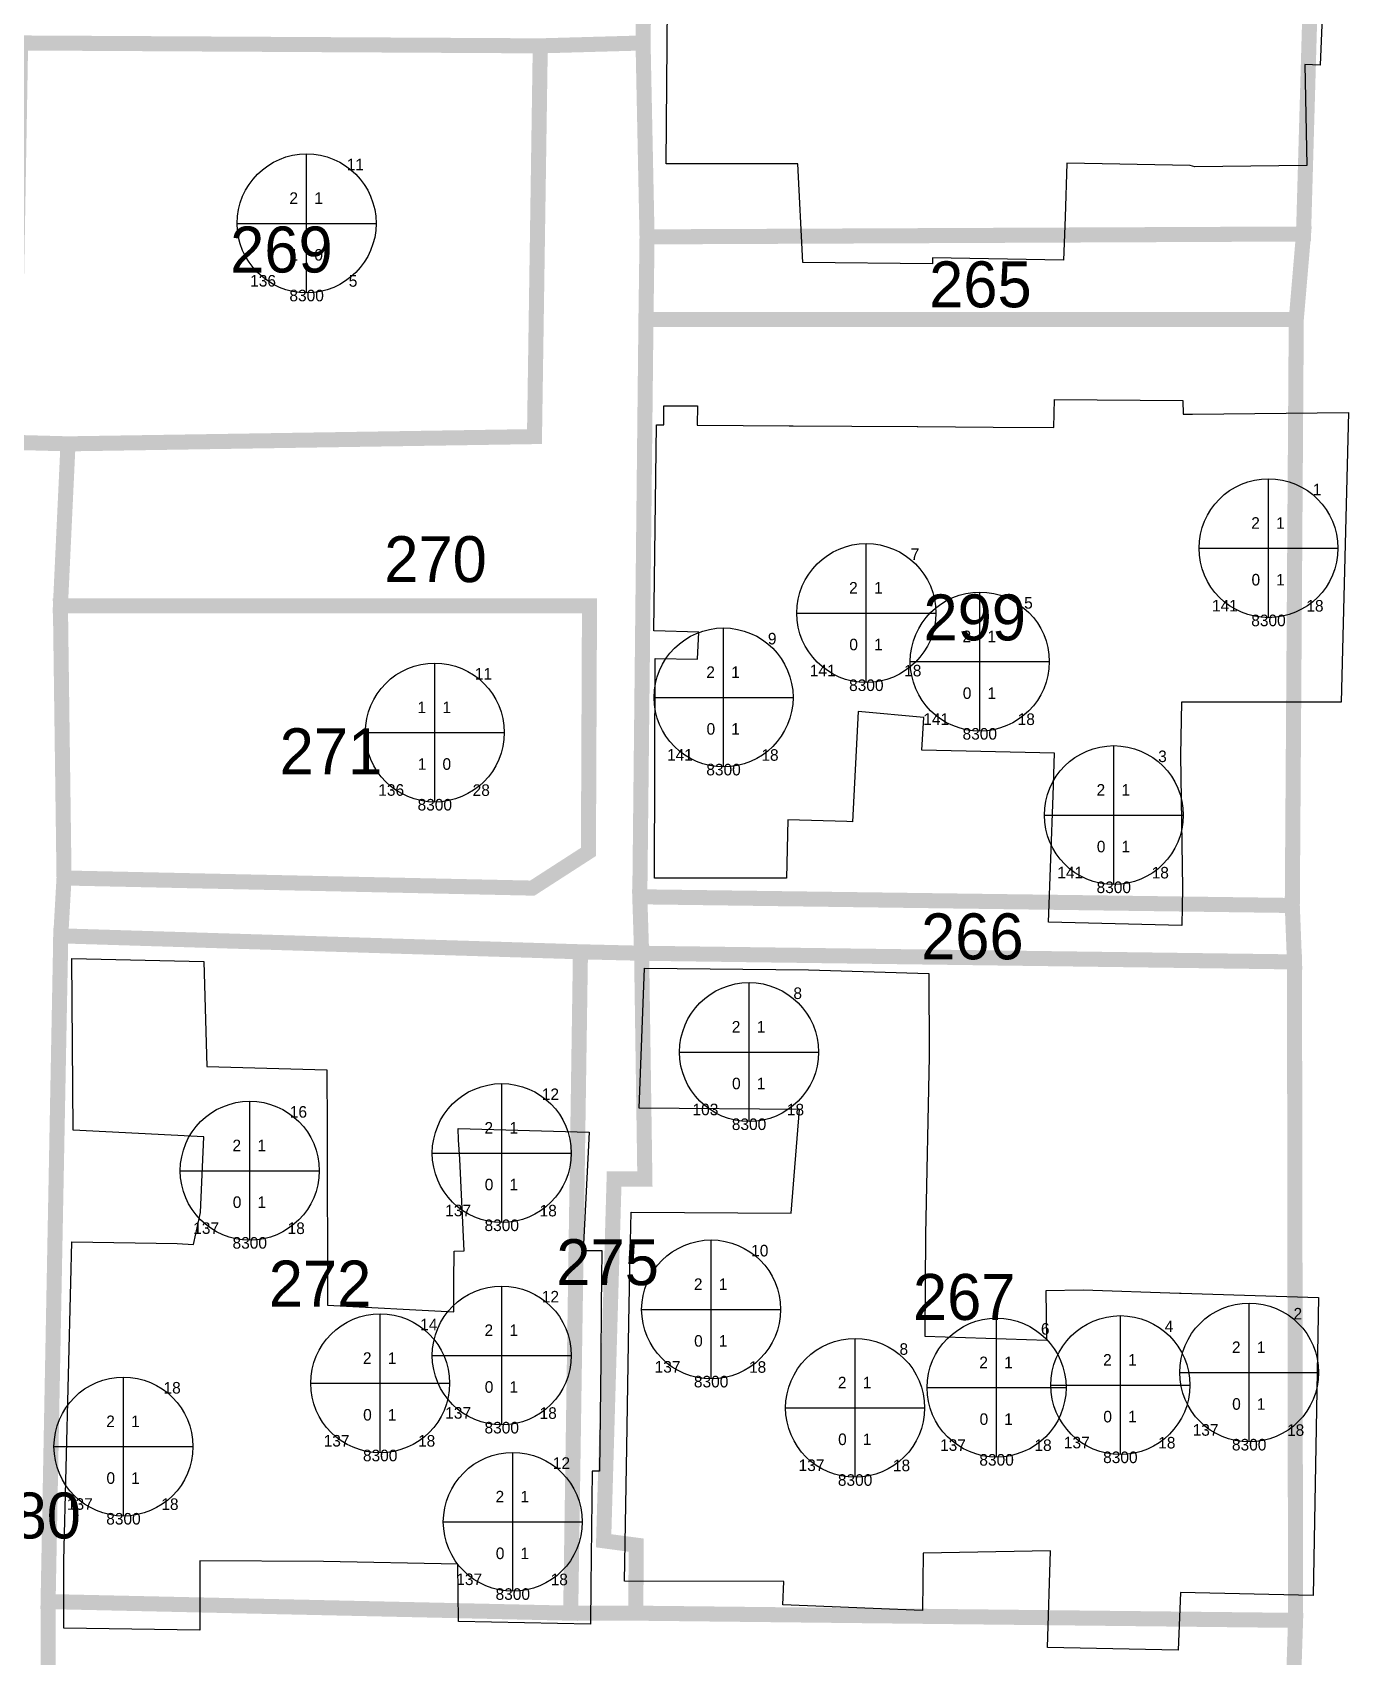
# Model space of a CAD drawing. Header units: inches. Extents: x 179568 to 180433, y 653998 to 654850.
# Drawn here: x 180058.6 to 180115.4, y 654535.7 to 654605.8 of the extents above; entities that cross this region are included whole.
import ezdxf
from ezdxf.enums import TextEntityAlignment as Align

# ---------------------------------------------------------------- set-up
doc = ezdxf.new("R2010")
doc.units = ezdxf.units.IN
doc.header["$MEASUREMENT"] = 0
for name, color, linetype in [('2200', 254, 'Continuous'), ('2203', 7, 'Continuous'), ('2206', 255, 'Continuous'), ('9100', 255, 'Continuous'), ('chelkot lines', 1, 'Continuous'), ('chelkot numbers', 1, 'Continuous')]:
    doc.layers.add(name, color=color, linetype=linetype)
doc.styles.add('HEBTXT', font='HEBTXT.shx')
doc.styles.get("Standard").update_dxf_attribs({"font": 'arial.ttf'})

# ---------------------------------------------------------------- blocks, each defined once
blk = doc.blocks.new('2206')
at = {"color": 0, "lineweight": -2}
for p, q in [((0, -7.5), (0, 7.5)), ((-7.5, 0), (7.5, 0))]:
    blk.add_line(p, q, dxfattribs=at)
blk.add_circle((0, 0), 7.5, dxfattribs=at)
at = {"color": 0, "lineweight": -2, "style": 'HEBTXT'}
for tag, p in [('NUM-FLOORS', (-0.93, 2.1)), ('NUM-BUSNS-CUR', (-0.9, -4.02))]:
    blk.add_attdef(tag, text='', height=2, dxfattribs=at).set_placement(p, align=Align.RIGHT)
for tag, p in [('NUM-ENTR', (0.83, 2.1)), ('NUM-APTS-CUR', (0.83, -4.02))]:
    blk.add_attdef(tag, p, '', height=2, dxfattribs=at)
at = {"lineweight": -2, "style": 'HEBTXT', "flags": 1}
for tag, p in [('CITY-CODE', (0, -12.5)), ('STREET-CODE', (0, -15)), ('STRT_TYPE', (0, -27.5)), ('STREET-CODE-2', (0, -30))]:
    blk.add_attdef(tag, text='', height=2, dxfattribs=at).set_placement(p, align=Align.CENTER)
at = {"color": 0, "lineweight": -2, "style": 'HEBTXT'}
blk.add_attdef('BLDG-TYPE', text='', height=2, dxfattribs=at).set_placement((0, -22.5), align=Align.CENTER)
at = {"lineweight": -2, "style": 'HEBTXT'}
for tag, p in [('BLDG-NUM-2', (0, -32.5)), ('BLDG-LETTER-2', (0, -35))]:
    blk.add_attdef(tag, text='', height=2, dxfattribs=at).set_placement(p, align=Align.CENTER)
at = {"layer": '2203', "lineweight": -2, "style": 'HEBTXT'}
for tag, p in [('BLDG-NUM', (0, -17.5)), ('BLDG-LETTER', (0, -20))]:
    blk.add_attdef(tag, text='', height=2, dxfattribs=at).set_placement(p, align=Align.CENTER)

msp = doc.modelspace()

# ---------------------------------------------------------------- linework, layer by layer
at = {"layer": '2200'}
msp.add_polyline3d([(180114.28, 654607.56, 77.24), (180114.16, 654604.41, 75.8), (180113.49, 654604.44, 75.8), (180113.58, 654600.08, 73.19), (180108.74, 654600.03, 68.31), (180108.54, 654600.08, 68.31), (180108.54, 654600.08, 68.31), (180103.22, 654600.19, 68.15), (180103.14, 654597.85, 68.11), (180103.07, 654595.99, 67.78), (180097.42, 654596.1, 67.98), (180097.42, 654595.84, 67.98), (180091.82, 654595.9, 67.98), (180091.61, 654600.15, 67.99), (180085.92, 654600.15, 68.3), (180085.99, 654608.76, 68.94)], dxfattribs=at)
for points in [[(180091.07, 654569.3, 67.83), (180085.41, 654569.31, 68.51), (180085.44, 654578.79, 68.36), (180087.27, 654578.76, 68.41), (180087.33, 654579.93, 68.02), (180085.39, 654579.98, 68.04), (180085.5, 654588.88, 68.26), (180085.82, 654588.88, 68.26), (180085.82, 654589.71, 67.87), (180087.27, 654589.7, 67.87), (180087.26, 654588.87, 68.27), (180091.23, 654588.84, 68.27), (180091.23, 654588.84, 68.27), (180091.4, 654588.84, 68.27), (180093.94, 654588.82, 68.28), (180096.75, 654588.81, 68.28), (180096.78, 654588.81, 68.28), (180096.78, 654588.81, 68.28), (180100.04, 654588.78, 68.28), (180102.66, 654588.77, 72.69), (180102.66, 654588.77, 72.69), (180102.68, 654589.97, 72.25), (180108.23, 654589.94, 71.08), (180108.24, 654589.35, 71.7), (180108.65, 654589.35, 71.64), (180108.65, 654589.35, 71.64), (180115.38, 654589.41, 71.58), (180115.06, 654576.91, 71.58), (180114.39, 654576.91, 71.56), (180108.38, 654576.9, 71.92), (180108.38, 654576.9, 71.92), (180108.17, 654576.9, 71.93), (180108.12, 654574.61, 71.44), (180108.21, 654568.88, 68.75), (180108.18, 654567.26, 67.99), (180102.43, 654567.41, 67.92), (180102.63, 654572.88, 68.39), (180102.69, 654574.7, 72.31), (180096.96, 654574.83, 68.61), (180097.04, 654576.25, 68.61), (180094.21, 654576.5, 69.26), (180093.97, 654571.74, 68.38), (180093.72, 654571.75, 68.35), (180091.17, 654571.83, 68.09), (180091.11, 654569.3, 67.83)], [(180076.75, 654551.89, 71.01), (180076.76, 654553.2, 70.53), (180077.2, 654553.21, 70.53), (180077.01, 654557.17, 67.65), (180076.96, 654558.01, 67.61), (180076.94, 654558.49, 67.61), (180082.6, 654558.34, 67.28), (180082.34, 654553.23, 70.53), (180083.14, 654553.23, 70.53), (180083.13, 654552.02, 70.97), (180083.13, 654552.02, 70.97), (180083.12, 654550.85, 71.39), (180083.1, 654548.46, 72.26), (180083.07, 654546.08, 71.37), (180083.04, 654543.7, 70.47), (180082.73, 654543.7, 70.47), (180082.73, 654543.7, 70.47), (180082.73, 654543.7, 70.47), (180082.67, 654538.74, 68.81), (180082.65, 654537.09, 68.81), (180076.96, 654537.2, 68.81), (180076.93, 654539.68, 67.88), (180071.13, 654539.8, 67.88), (180065.79, 654539.82, 68.84), (180065.79, 654536.83, 67.58), (180059.91, 654536.92, 67.58), (180059.92, 654539.83, 67.58), (180060.21, 654551.84, 67.82), (180060.26, 654553.6, 67.67), (180064.8, 654553.52, 67.67), (180064.8, 654553.52, 67.67), (180065.51, 654553.49, 67.76), (180065.81, 654554.86, 69.44), (180065.96, 654558.14, 69.85), (180060.32, 654558.42, 67.97), (180060.26, 654565.84, 67.15), (180065.96, 654565.71, 67.53), (180066.09, 654561.17, 67.63), (180071.27, 654561.02, 67.61), (180071.28, 654558.49, 67.61), (180071.28, 654558.47, 68.84), (180071.3, 654550.86, 67.88), (180076.75, 654550.58, 71.5), (180076.75, 654550.58, 71.5)], [(180084.12, 654538.94, 72.59), (180084.22, 654544.72, 72.59), (180084.31, 654550.11, 72.59), (180084.35, 654552.34, 74.08), (180084.41, 654554.88, 74.08), (180091.32, 654554.83, 74.08), (180091.32, 654554.83, 74.08), (180091.67, 654559.31, 68.54), (180084.75, 654559.37, 68.27), (180084.98, 654565.42, 67.84), (180092.07, 654565.35, 67.84), (180097.26, 654565.19, 67.93), (180097.28, 654561.6, 68.27), (180097.12, 654553.92, 73.3), (180097.09, 654549.52, 73.3), (180097.09, 654549.52, 73.3), (180097.09, 654549.52, 73.3), (180102.36, 654549.35, 67.65), (180102.36, 654549.35, 67.65), (180102.33, 654551.5, 67.15), (180103.93, 654551.53, 67.55), (180108.09, 654551.38, 67.55), (180108.09, 654551.38, 67.55), (180108.16, 654551.38, 67.55), (180114.09, 654551.19, 71.43), (180113.86, 654538.33, 71.43), (180108.12, 654538.46, 67.59), (180108.12, 654538.46, 67.59), (180108.03, 654535.96, 67.05), (180102.38, 654536.08, 67.05), (180102.52, 654540.25, 67.95), (180097.02, 654540.15, 68.11), (180096.99, 654537.68, 67.62), (180090.96, 654537.92, 67.62), (180091, 654538.93, 67.83)]]:
    msp.add_polyline3d(points, close=True, dxfattribs=at)
at = {"layer": 'chelkot lines', "color": 160, "linetype": 'Continuous', "true_color": 0x2323ff, "const_width": 0.65}
for points in [[(180085.219, 654627.75), (180084.922, 654605.375), (180080.484, 654605.25), (180058.047, 654605.375), (180057.75, 654588.125), (180057.625, 654580.875), (180057.484, 654575.875), (180051.656, 654575.937), (180044, 654576.813), (180044.172, 654579.688), (180046.625, 654606.875)], [(180112.719, 654477.25), (180112.891, 654501.25), (180112.828, 654503.813), (180112.797, 654511.625), (180114.266, 654511.75), (180114.328, 654529.063), (180112.781, 654529.125), (180112.922, 654532), (180113.094, 654537.25), (180113.047, 654565.688), (180112.953, 654568.125), (180113.125, 654593.438), (180113.438, 654597.125), (180114.281, 654626.688)]]:
    msp.add_lwpolyline(points, dxfattribs=at)
for points in [[(180113.438, 654597.125), (180085.094, 654597), (180084.922, 654605.375), (180085.219, 654627.75), (180114.281, 654626.688), (180113.438, 654597.125)], [(180060.094, 654588.062), (180057.75, 654588.125), (180058.047, 654605.375), (180080.484, 654605.25), (180080.234, 654588.375), (180060.094, 654588.062)], [(180085.047, 654593.438), (180084.781, 654568.5), (180084.859, 654566.062), (180082.219, 654566.125), (180059.781, 654566.813), (180059.922, 654569.313), (180080.141, 654568.875), (180082.563, 654570.438), (180082.609, 654581.062), (180059.766, 654581.062), (180060.094, 654588.062), (180080.234, 654588.375), (180080.484, 654605.25), (180084.922, 654605.375), (180085.094, 654597), (180085.047, 654593.438)], [(180113.438, 654597.125), (180113.125, 654593.438), (180085.047, 654593.438), (180085.094, 654597), (180113.438, 654597.125)], [(180112.953, 654568.125), (180084.781, 654568.5), (180085.047, 654593.438), (180113.125, 654593.438), (180112.953, 654568.125)], [(180054.813, 654522.125), (180056.422, 654524.125), (180056.391, 654531.562), (180056.812, 654552.063), (180057.031, 654554.938), (180057.484, 654575.875), (180057.625, 654580.875), (180057.75, 654588.125), (180060.094, 654588.062), (180059.766, 654581.062), (180059.922, 654569.313), (180059.781, 654566.813), (180059.234, 654538.063), (180059.25, 654531.688), (180059.219, 654503.938), (180059.234, 654501), (180058.766, 654491.5), (180057.328, 654491.5), (180057.578, 654518.062), (180054.813, 654522.125)], [(180082.563, 654570.438), (180080.141, 654568.875), (180059.922, 654569.313), (180059.766, 654581.062), (180082.609, 654581.062), (180082.563, 654570.438)], [(180112.953, 654568.125), (180113.047, 654565.688), (180084.859, 654566.062), (180084.781, 654568.5), (180112.953, 654568.125)], [(180081.797, 654537.562), (180059.234, 654538.063), (180059.781, 654566.813), (180082.219, 654566.125), (180081.797, 654537.562)], [(180081.797, 654537.562), (180082.219, 654566.125), (180084.859, 654566.062), (180085, 654556.313), (180083.672, 654556.313), (180083.219, 654540.688), (180084.625, 654540.5), (180084.609, 654537.562), (180081.797, 654537.562)], [(180084.625, 654540.5), (180083.219, 654540.688), (180083.672, 654556.313), (180085, 654556.313), (180084.859, 654566.062), (180113.047, 654565.688), (180113.094, 654537.25), (180084.609, 654537.562), (180084.625, 654540.5)], [(180087.422, 654531.812), (180059.25, 654531.688), (180059.234, 654538.063), (180081.797, 654537.562), (180084.609, 654537.562), (180113.094, 654537.25), (180112.922, 654532), (180090.375, 654531.75), (180087.422, 654531.812)]]:
    msp.add_lwpolyline(points, close=True, dxfattribs=at)

# ---------------------------------------------------------------- block references
at = {"layer": '2206'}
ref = msp.add_blockref('2206', (180070.396, 654597.585), dxfattribs=dict(at, xscale=0.4, yscale=0.4))
ref.add_attrib('CITY_CODE', '8300', dxfattribs={"layer": '9100', "color": 7, "height": 0.5, "style": 'HEBTXT'}).set_placement((180070.396, 654594.217), align=Align.CENTER)
ref.add_attrib('STREET_COD', '136', dxfattribs={"layer": '9100', "color": 7, "height": 0.5, "style": 'HEBTXT'}).set_placement((180068.514, 654594.854), align=Align.CENTER)
ref.add_attrib('BLDG_NUM', '11', dxfattribs={"layer": '2203', "color": 7, "height": 0.5, "style": 'HEBTXT'}).set_placement((180072.497, 654599.874), align=Align.CENTER)
ref.add_attrib('STRT_TYPE', '5', dxfattribs={"layer": '9100', "color": 7, "height": 0.5, "style": 'HEBTXT'}).set_placement((180072.401, 654594.848), align=Align.CENTER)
ref.add_attrib('NUM_FLOORS', '2', dxfattribs={"layer": '0', "color": 0, "height": 0.5, "style": 'HEBTXT'}).set_placement((180070.023, 654598.424), align=Align.RIGHT)
ref.add_attrib('NUM_ENTR', '1', (180070.728, 654598.424), dxfattribs={"layer": '0', "color": 0, "height": 0.5, "style": 'HEBTXT'})
ref.add_attrib('NUM_APTS_C', '0', (180070.728, 654595.975), dxfattribs={"layer": '0', "color": 0, "height": 0.5, "style": 'HEBTXT'})
ref.add_attrib('NUM_BUSNS_', '1', dxfattribs={"layer": '0', "color": 0, "height": 0.5, "style": 'HEBTXT'}).set_placement((180070.034, 654595.975), align=Align.RIGHT)
ref = msp.add_blockref('2206', (180111.925, 654583.554), dxfattribs=dict(at, xscale=0.4, yscale=0.4))
ref.add_attrib('CITY_CODE', '8300', dxfattribs={"layer": '9100', "color": 7, "height": 0.5, "style": 'HEBTXT'}).set_placement((180111.925, 654580.186), align=Align.CENTER)
ref.add_attrib('STREET_COD', '141', dxfattribs={"layer": '9100', "color": 7, "height": 0.5, "style": 'HEBTXT'}).set_placement((180110.043, 654580.824), align=Align.CENTER)
ref.add_attrib('BLDG_NUM', '1', dxfattribs={"layer": '2203', "color": 7, "height": 0.5, "style": 'HEBTXT'}).set_placement((180114.027, 654585.843), align=Align.CENTER)
ref.add_attrib('STRT_TYPE', '18', dxfattribs={"layer": '9100', "color": 7, "height": 0.5, "style": 'HEBTXT'}).set_placement((180113.931, 654580.817), align=Align.CENTER)
ref.add_attrib('NUM_FLOORS', '2', dxfattribs={"layer": '0', "color": 0, "height": 0.5, "style": 'HEBTXT'}).set_placement((180111.552, 654584.394), align=Align.RIGHT)
ref.add_attrib('NUM_ENTR', '1', (180112.258, 654584.394), dxfattribs={"layer": '0', "color": 0, "height": 0.5, "style": 'HEBTXT'})
ref.add_attrib('NUM_APTS_C', '1', (180112.258, 654581.945), dxfattribs={"layer": '0', "color": 0, "height": 0.5, "style": 'HEBTXT'})
ref.add_attrib('NUM_BUSNS_', '0', dxfattribs={"layer": '0', "color": 0, "height": 0.5, "style": 'HEBTXT'}).set_placement((180111.564, 654581.945), align=Align.RIGHT)
ref = msp.add_blockref('2206', (180094.561, 654580.755), dxfattribs=dict(at, xscale=0.4, yscale=0.4))
ref.add_attrib('CITY_CODE', '8300', dxfattribs={"layer": '9100', "color": 7, "height": 0.5, "style": 'HEBTXT'}).set_placement((180094.561, 654577.387), align=Align.CENTER)
ref.add_attrib('STREET_COD', '141', dxfattribs={"layer": '9100', "color": 7, "height": 0.5, "style": 'HEBTXT'}).set_placement((180092.679, 654578.024), align=Align.CENTER)
ref.add_attrib('BLDG_NUM', '7', dxfattribs={"layer": '2203', "color": 7, "height": 0.5, "style": 'HEBTXT'}).set_placement((180096.663, 654583.044), align=Align.CENTER)
ref.add_attrib('STRT_TYPE', '18', dxfattribs={"layer": '9100', "color": 7, "height": 0.5, "style": 'HEBTXT'}).set_placement((180096.567, 654578.018), align=Align.CENTER)
ref.add_attrib('NUM_FLOORS', '2', dxfattribs={"layer": '0', "color": 0, "height": 0.5, "style": 'HEBTXT'}).set_placement((180094.188, 654581.594), align=Align.RIGHT)
ref.add_attrib('NUM_ENTR', '1', (180094.894, 654581.594), dxfattribs={"layer": '0', "color": 0, "height": 0.5, "style": 'HEBTXT'})
ref.add_attrib('NUM_APTS_C', '1', (180094.894, 654579.145), dxfattribs={"layer": '0', "color": 0, "height": 0.5, "style": 'HEBTXT'})
ref.add_attrib('NUM_BUSNS_', '0', dxfattribs={"layer": '0', "color": 0, "height": 0.5, "style": 'HEBTXT'}).set_placement((180094.2, 654579.145), align=Align.RIGHT)
ref = msp.add_blockref('2206', (180099.46, 654578.656), dxfattribs=dict(at, xscale=0.4, yscale=0.4))
ref.add_attrib('CITY_CODE', '8300', dxfattribs={"layer": '9100', "color": 7, "height": 0.5, "style": 'HEBTXT'}).set_placement((180099.46, 654575.288), align=Align.CENTER)
ref.add_attrib('STREET_COD', '141', dxfattribs={"layer": '9100', "color": 7, "height": 0.5, "style": 'HEBTXT'}).set_placement((180097.578, 654575.926), align=Align.CENTER)
ref.add_attrib('BLDG_NUM', '5', dxfattribs={"layer": '2203', "color": 7, "height": 0.5, "style": 'HEBTXT'}).set_placement((180101.561, 654580.945), align=Align.CENTER)
ref.add_attrib('STRT_TYPE', '18', dxfattribs={"layer": '9100', "color": 7, "height": 0.5, "style": 'HEBTXT'}).set_placement((180101.466, 654575.919), align=Align.CENTER)
ref.add_attrib('NUM_FLOORS', '2', dxfattribs={"layer": '0', "color": 0, "height": 0.5, "style": 'HEBTXT'}).set_placement((180099.087, 654579.496), align=Align.RIGHT)
ref.add_attrib('NUM_ENTR', '1', (180099.793, 654579.496), dxfattribs={"layer": '0', "color": 0, "height": 0.5, "style": 'HEBTXT'})
ref.add_attrib('NUM_APTS_C', '1', (180099.793, 654577.046), dxfattribs={"layer": '0', "color": 0, "height": 0.5, "style": 'HEBTXT'})
ref.add_attrib('NUM_BUSNS_', '0', dxfattribs={"layer": '0', "color": 0, "height": 0.5, "style": 'HEBTXT'}).set_placement((180099.098, 654577.046), align=Align.RIGHT)
ref = msp.add_blockref('2206', (180088.397, 654577.111), dxfattribs=dict(at, xscale=0.4, yscale=0.4))
ref.add_attrib('CITY_CODE', '8300', dxfattribs={"layer": '9100', "color": 7, "height": 0.5, "style": 'HEBTXT'}).set_placement((180088.397, 654573.743), align=Align.CENTER)
ref.add_attrib('STREET_COD', '141', dxfattribs={"layer": '9100', "color": 7, "height": 0.5, "style": 'HEBTXT'}).set_placement((180086.515, 654574.381), align=Align.CENTER)
ref.add_attrib('BLDG_NUM', '9', dxfattribs={"layer": '2203', "color": 7, "height": 0.5, "style": 'HEBTXT'}).set_placement((180090.498, 654579.4), align=Align.CENTER)
ref.add_attrib('STRT_TYPE', '18', dxfattribs={"layer": '9100', "color": 7, "height": 0.5, "style": 'HEBTXT'}).set_placement((180090.402, 654574.374), align=Align.CENTER)
ref.add_attrib('NUM_FLOORS', '2', dxfattribs={"layer": '0', "color": 0, "height": 0.5, "style": 'HEBTXT'}).set_placement((180088.024, 654577.951), align=Align.RIGHT)
ref.add_attrib('NUM_ENTR', '1', (180088.729, 654577.951), dxfattribs={"layer": '0', "color": 0, "height": 0.5, "style": 'HEBTXT'})
ref.add_attrib('NUM_APTS_C', '1', (180088.729, 654575.501), dxfattribs={"layer": '0', "color": 0, "height": 0.5, "style": 'HEBTXT'})
ref.add_attrib('NUM_BUSNS_', '0', dxfattribs={"layer": '0', "color": 0, "height": 0.5, "style": 'HEBTXT'}).set_placement((180088.035, 654575.501), align=Align.RIGHT)
ref = msp.add_blockref('2206', (180075.93, 654575.593), dxfattribs=dict(at, xscale=0.4, yscale=0.4))
ref.add_attrib('CITY_CODE', '8300', dxfattribs={"layer": '9100', "color": 7, "height": 0.5, "style": 'HEBTXT'}).set_placement((180075.93, 654572.226), align=Align.CENTER)
ref.add_attrib('STREET_COD', '136', dxfattribs={"layer": '9100', "color": 7, "height": 0.5, "style": 'HEBTXT'}).set_placement((180074.048, 654572.863), align=Align.CENTER)
ref.add_attrib('BLDG_NUM', '11', dxfattribs={"layer": '2203', "color": 7, "height": 0.5, "style": 'HEBTXT'}).set_placement((180078.031, 654577.883), align=Align.CENTER)
ref.add_attrib('STRT_TYPE', '28', dxfattribs={"layer": '9100', "color": 7, "height": 0.5, "style": 'HEBTXT'}).set_placement((180077.936, 654572.857), align=Align.CENTER)
ref.add_attrib('NUM_FLOORS', '1', dxfattribs={"layer": '0', "color": 0, "height": 0.5, "style": 'HEBTXT'}).set_placement((180075.557, 654576.433), align=Align.RIGHT)
ref.add_attrib('NUM_ENTR', '1', (180076.262, 654576.433), dxfattribs={"layer": '0', "color": 0, "height": 0.5, "style": 'HEBTXT'})
ref.add_attrib('NUM_APTS_C', '0', (180076.262, 654573.984), dxfattribs={"layer": '0', "color": 0, "height": 0.5, "style": 'HEBTXT'})
ref.add_attrib('NUM_BUSNS_', '1', dxfattribs={"layer": '0', "color": 0, "height": 0.5, "style": 'HEBTXT'}).set_placement((180075.568, 654573.984), align=Align.RIGHT)
ref = msp.add_blockref('2206', (180105.247, 654572.028), dxfattribs=dict(at, xscale=0.4, yscale=0.4))
ref.add_attrib('CITY_CODE', '8300', dxfattribs={"layer": '9100', "color": 7, "height": 0.5, "style": 'HEBTXT'}).set_placement((180105.247, 654568.66), align=Align.CENTER)
ref.add_attrib('STREET_COD', '141', dxfattribs={"layer": '9100', "color": 7, "height": 0.5, "style": 'HEBTXT'}).set_placement((180103.365, 654569.298), align=Align.CENTER)
ref.add_attrib('BLDG_NUM', '3', dxfattribs={"layer": '2203', "color": 7, "height": 0.5, "style": 'HEBTXT'}).set_placement((180107.348, 654574.317), align=Align.CENTER)
ref.add_attrib('STRT_TYPE', '18', dxfattribs={"layer": '9100', "color": 7, "height": 0.5, "style": 'HEBTXT'}).set_placement((180107.253, 654569.292), align=Align.CENTER)
ref.add_attrib('NUM_FLOORS', '2', dxfattribs={"layer": '0', "color": 0, "height": 0.5, "style": 'HEBTXT'}).set_placement((180104.874, 654572.868), align=Align.RIGHT)
ref.add_attrib('NUM_ENTR', '1', (180105.58, 654572.868), dxfattribs={"layer": '0', "color": 0, "height": 0.5, "style": 'HEBTXT'})
ref.add_attrib('NUM_APTS_C', '1', (180105.58, 654570.419), dxfattribs={"layer": '0', "color": 0, "height": 0.5, "style": 'HEBTXT'})
ref.add_attrib('NUM_BUSNS_', '0', dxfattribs={"layer": '0', "color": 0, "height": 0.5, "style": 'HEBTXT'}).set_placement((180104.885, 654570.419), align=Align.RIGHT)
ref = msp.add_blockref('2206', (180089.497, 654561.796), dxfattribs=dict(at, xscale=0.4, yscale=0.4))
ref.add_attrib('CITY_CODE', '8300', dxfattribs={"layer": '9100', "color": 7, "height": 0.5, "style": 'HEBTXT'}).set_placement((180089.497, 654558.428), align=Align.CENTER)
ref.add_attrib('STREET_COD', '103', dxfattribs={"layer": '9100', "color": 7, "height": 0.5, "style": 'HEBTXT'}).set_placement((180087.615, 654559.066), align=Align.CENTER)
ref.add_attrib('BLDG_NUM', '8', dxfattribs={"layer": '2203', "color": 7, "height": 0.5, "style": 'HEBTXT'}).set_placement((180091.598, 654564.085), align=Align.CENTER)
ref.add_attrib('STRT_TYPE', '18', dxfattribs={"layer": '9100', "color": 7, "height": 0.5, "style": 'HEBTXT'}).set_placement((180091.503, 654559.059), align=Align.CENTER)
ref.add_attrib('NUM_FLOORS', '2', dxfattribs={"layer": '0', "color": 0, "height": 0.5, "style": 'HEBTXT'}).set_placement((180089.124, 654562.636), align=Align.RIGHT)
ref.add_attrib('NUM_ENTR', '1', (180089.829, 654562.636), dxfattribs={"layer": '0', "color": 0, "height": 0.5, "style": 'HEBTXT'})
ref.add_attrib('NUM_APTS_C', '1', (180089.829, 654560.187), dxfattribs={"layer": '0', "color": 0, "height": 0.5, "style": 'HEBTXT'})
ref.add_attrib('NUM_BUSNS_', '0', dxfattribs={"layer": '0', "color": 0, "height": 0.5, "style": 'HEBTXT'}).set_placement((180089.135, 654560.187), align=Align.RIGHT)
ref = msp.add_blockref('2206', (180078.82, 654557.432), dxfattribs=dict(at, xscale=0.4, yscale=0.4))
ref.add_attrib('CITY_CODE', '8300', dxfattribs={"layer": '9100', "color": 7, "height": 0.5, "style": 'HEBTXT'}).set_placement((180078.82, 654554.064), align=Align.CENTER)
ref.add_attrib('STREET_COD', '137', dxfattribs={"layer": '9100', "color": 7, "height": 0.5, "style": 'HEBTXT'}).set_placement((180076.938, 654554.702), align=Align.CENTER)
ref.add_attrib('BLDG_NUM', '12', dxfattribs={"layer": '2203', "color": 7, "height": 0.5, "style": 'HEBTXT'}).set_placement((180080.921, 654559.721), align=Align.CENTER)
ref.add_attrib('STRT_TYPE', '18', dxfattribs={"layer": '9100', "color": 7, "height": 0.5, "style": 'HEBTXT'}).set_placement((180080.826, 654554.696), align=Align.CENTER)
ref.add_attrib('NUM_FLOORS', '2', dxfattribs={"layer": '0', "color": 0, "height": 0.5, "style": 'HEBTXT'}).set_placement((180078.447, 654558.272), align=Align.RIGHT)
ref.add_attrib('NUM_ENTR', '1', (180079.153, 654558.272), dxfattribs={"layer": '0', "color": 0, "height": 0.5, "style": 'HEBTXT'})
ref.add_attrib('NUM_APTS_C', '1', (180079.153, 654555.823), dxfattribs={"layer": '0', "color": 0, "height": 0.5, "style": 'HEBTXT'})
ref.add_attrib('NUM_BUSNS_', '0', dxfattribs={"layer": '0', "color": 0, "height": 0.5, "style": 'HEBTXT'}).set_placement((180078.458, 654555.823), align=Align.RIGHT)
ref = msp.add_blockref('2206', (180067.94, 654556.671), dxfattribs=dict(at, xscale=0.4, yscale=0.4))
ref.add_attrib('CITY_CODE', '8300', dxfattribs={"layer": '9100', "color": 7, "height": 0.5, "style": 'HEBTXT'}).set_placement((180067.94, 654553.304), align=Align.CENTER)
ref.add_attrib('STREET_COD', '137', dxfattribs={"layer": '9100', "color": 7, "height": 0.5, "style": 'HEBTXT'}).set_placement((180066.058, 654553.941), align=Align.CENTER)
ref.add_attrib('BLDG_NUM', '16', dxfattribs={"layer": '2203', "color": 7, "height": 0.5, "style": 'HEBTXT'}).set_placement((180070.042, 654558.961), align=Align.CENTER)
ref.add_attrib('STRT_TYPE', '18', dxfattribs={"layer": '9100', "color": 7, "height": 0.5, "style": 'HEBTXT'}).set_placement((180069.946, 654553.935), align=Align.CENTER)
ref.add_attrib('NUM_FLOORS', '2', dxfattribs={"layer": '0', "color": 0, "height": 0.5, "style": 'HEBTXT'}).set_placement((180067.567, 654557.511), align=Align.RIGHT)
ref.add_attrib('NUM_ENTR', '1', (180068.273, 654557.511), dxfattribs={"layer": '0', "color": 0, "height": 0.5, "style": 'HEBTXT'})
ref.add_attrib('NUM_APTS_C', '1', (180068.273, 654555.062), dxfattribs={"layer": '0', "color": 0, "height": 0.5, "style": 'HEBTXT'})
ref.add_attrib('NUM_BUSNS_', '0', dxfattribs={"layer": '0', "color": 0, "height": 0.5, "style": 'HEBTXT'}).set_placement((180067.579, 654555.062), align=Align.RIGHT)
ref = msp.add_blockref('2206', (180087.861, 654550.68), dxfattribs=dict(at, xscale=0.4, yscale=0.4))
ref.add_attrib('CITY_CODE', '8300', dxfattribs={"layer": '9100', "color": 7, "height": 0.5, "style": 'HEBTXT'}).set_placement((180087.861, 654547.312), align=Align.CENTER)
ref.add_attrib('STREET_COD', '137', dxfattribs={"layer": '9100', "color": 7, "height": 0.5, "style": 'HEBTXT'}).set_placement((180085.979, 654547.95), align=Align.CENTER)
ref.add_attrib('BLDG_NUM', '10', dxfattribs={"layer": '2203', "color": 7, "height": 0.5, "style": 'HEBTXT'}).set_placement((180089.962, 654552.969), align=Align.CENTER)
ref.add_attrib('STRT_TYPE', '18', dxfattribs={"layer": '9100', "color": 7, "height": 0.5, "style": 'HEBTXT'}).set_placement((180089.867, 654547.943), align=Align.CENTER)
ref.add_attrib('NUM_FLOORS', '2', dxfattribs={"layer": '0', "color": 0, "height": 0.5, "style": 'HEBTXT'}).set_placement((180087.488, 654551.52), align=Align.RIGHT)
ref.add_attrib('NUM_ENTR', '1', (180088.193, 654551.52), dxfattribs={"layer": '0', "color": 0, "height": 0.5, "style": 'HEBTXT'})
ref.add_attrib('NUM_APTS_C', '1', (180088.193, 654549.071), dxfattribs={"layer": '0', "color": 0, "height": 0.5, "style": 'HEBTXT'})
ref.add_attrib('NUM_BUSNS_', '0', dxfattribs={"layer": '0', "color": 0, "height": 0.5, "style": 'HEBTXT'}).set_placement((180087.499, 654549.071), align=Align.RIGHT)
ref = msp.add_blockref('2206', (180078.82, 654548.691), dxfattribs=dict(at, xscale=0.4, yscale=0.4))
ref.add_attrib('CITY_CODE', '8300', dxfattribs={"layer": '9100', "color": 7, "height": 0.5, "style": 'HEBTXT'}).set_placement((180078.82, 654545.323), align=Align.CENTER)
ref.add_attrib('STREET_COD', '137', dxfattribs={"layer": '9100', "color": 7, "height": 0.5, "style": 'HEBTXT'}).set_placement((180076.938, 654545.96), align=Align.CENTER)
ref.add_attrib('BLDG_NUM', '12', dxfattribs={"layer": '2203', "color": 7, "height": 0.5, "style": 'HEBTXT'}).set_placement((180080.921, 654550.98), align=Align.CENTER)
ref.add_attrib('STRT_TYPE', '18', dxfattribs={"layer": '9100', "color": 7, "height": 0.5, "style": 'HEBTXT'}).set_placement((180080.826, 654545.954), align=Align.CENTER)
ref.add_attrib('NUM_FLOORS', '2', dxfattribs={"layer": '0', "color": 0, "height": 0.5, "style": 'HEBTXT'}).set_placement((180078.447, 654549.53), align=Align.RIGHT)
ref.add_attrib('NUM_ENTR', '1', (180079.153, 654549.53), dxfattribs={"layer": '0', "color": 0, "height": 0.5, "style": 'HEBTXT'})
ref.add_attrib('NUM_APTS_C', '1', (180079.153, 654547.081), dxfattribs={"layer": '0', "color": 0, "height": 0.5, "style": 'HEBTXT'})
ref.add_attrib('NUM_BUSNS_', '0', dxfattribs={"layer": '0', "color": 0, "height": 0.5, "style": 'HEBTXT'}).set_placement((180078.458, 654547.081), align=Align.RIGHT)
ref = msp.add_blockref('2206', (180111.091, 654547.956), dxfattribs=dict(at, xscale=0.4, yscale=0.4))
ref.add_attrib('CITY_CODE', '8300', dxfattribs={"layer": '9100', "color": 7, "height": 0.5, "style": 'HEBTXT'}).set_placement((180111.091, 654544.588), align=Align.CENTER)
ref.add_attrib('STREET_COD', '137', dxfattribs={"layer": '9100', "color": 7, "height": 0.5, "style": 'HEBTXT'}).set_placement((180109.209, 654545.225), align=Align.CENTER)
ref.add_attrib('BLDG_NUM', '2', dxfattribs={"layer": '2203', "color": 7, "height": 0.5, "style": 'HEBTXT'}).set_placement((180113.192, 654550.245), align=Align.CENTER)
ref.add_attrib('STRT_TYPE', '18', dxfattribs={"layer": '9100', "color": 7, "height": 0.5, "style": 'HEBTXT'}).set_placement((180113.097, 654545.219), align=Align.CENTER)
ref.add_attrib('NUM_FLOORS', '2', dxfattribs={"layer": '0', "color": 0, "height": 0.5, "style": 'HEBTXT'}).set_placement((180110.718, 654548.795), align=Align.RIGHT)
ref.add_attrib('NUM_ENTR', '1', (180111.424, 654548.795), dxfattribs={"layer": '0', "color": 0, "height": 0.5, "style": 'HEBTXT'})
ref.add_attrib('NUM_APTS_C', '1', (180111.424, 654546.346), dxfattribs={"layer": '0', "color": 0, "height": 0.5, "style": 'HEBTXT'})
ref.add_attrib('NUM_BUSNS_', '0', dxfattribs={"layer": '0', "color": 0, "height": 0.5, "style": 'HEBTXT'}).set_placement((180110.729, 654546.346), align=Align.RIGHT)
ref = msp.add_blockref('2206', (180073.571, 654547.489), dxfattribs=dict(at, xscale=0.4, yscale=0.4))
ref.add_attrib('CITY_CODE', '8300', dxfattribs={"layer": '9100', "color": 7, "height": 0.5, "style": 'HEBTXT'}).set_placement((180073.571, 654544.121), align=Align.CENTER)
ref.add_attrib('STREET_COD', '137', dxfattribs={"layer": '9100', "color": 7, "height": 0.5, "style": 'HEBTXT'}).set_placement((180071.689, 654544.758), align=Align.CENTER)
ref.add_attrib('BLDG_NUM', '14', dxfattribs={"layer": '2203', "color": 7, "height": 0.5, "style": 'HEBTXT'}).set_placement((180075.672, 654549.778), align=Align.CENTER)
ref.add_attrib('STRT_TYPE', '18', dxfattribs={"layer": '9100', "color": 7, "height": 0.5, "style": 'HEBTXT'}).set_placement((180075.577, 654544.752), align=Align.CENTER)
ref.add_attrib('NUM_FLOORS', '2', dxfattribs={"layer": '0', "color": 0, "height": 0.5, "style": 'HEBTXT'}).set_placement((180073.198, 654548.328), align=Align.RIGHT)
ref.add_attrib('NUM_ENTR', '1', (180073.904, 654548.328), dxfattribs={"layer": '0', "color": 0, "height": 0.5, "style": 'HEBTXT'})
ref.add_attrib('NUM_APTS_C', '1', (180073.904, 654545.879), dxfattribs={"layer": '0', "color": 0, "height": 0.5, "style": 'HEBTXT'})
ref.add_attrib('NUM_BUSNS_', '0', dxfattribs={"layer": '0', "color": 0, "height": 0.5, "style": 'HEBTXT'}).set_placement((180073.209, 654545.879), align=Align.RIGHT)
ref = msp.add_blockref('2206', (180100.185, 654547.302), dxfattribs=dict(at, xscale=0.4, yscale=0.4))
ref.add_attrib('CITY_CODE', '8300', dxfattribs={"layer": '9100', "color": 7, "height": 0.5, "style": 'HEBTXT'}).set_placement((180100.185, 654543.934), align=Align.CENTER)
ref.add_attrib('STREET_COD', '137', dxfattribs={"layer": '9100', "color": 7, "height": 0.5, "style": 'HEBTXT'}).set_placement((180098.303, 654544.572), align=Align.CENTER)
ref.add_attrib('BLDG_NUM', '6', dxfattribs={"layer": '2203', "color": 7, "height": 0.5, "style": 'HEBTXT'}).set_placement((180102.286, 654549.591), align=Align.CENTER)
ref.add_attrib('STRT_TYPE', '18', dxfattribs={"layer": '9100', "color": 7, "height": 0.5, "style": 'HEBTXT'}).set_placement((180102.191, 654544.565), align=Align.CENTER)
ref.add_attrib('NUM_FLOORS', '2', dxfattribs={"layer": '0', "color": 0, "height": 0.5, "style": 'HEBTXT'}).set_placement((180099.812, 654548.142), align=Align.RIGHT)
ref.add_attrib('NUM_ENTR', '1', (180100.517, 654548.142), dxfattribs={"layer": '0', "color": 0, "height": 0.5, "style": 'HEBTXT'})
ref.add_attrib('NUM_APTS_C', '1', (180100.517, 654545.692), dxfattribs={"layer": '0', "color": 0, "height": 0.5, "style": 'HEBTXT'})
ref.add_attrib('NUM_BUSNS_', '0', dxfattribs={"layer": '0', "color": 0, "height": 0.5, "style": 'HEBTXT'}).set_placement((180099.823, 654545.692), align=Align.RIGHT)
ref = msp.add_blockref('2206', (180105.529, 654547.411), dxfattribs=dict(at, xscale=0.4, yscale=0.4))
ref.add_attrib('CITY_CODE', '8300', dxfattribs={"layer": '9100', "color": 7, "height": 0.5, "style": 'HEBTXT'}).set_placement((180105.529, 654544.043), align=Align.CENTER)
ref.add_attrib('STREET_COD', '137', dxfattribs={"layer": '9100', "color": 7, "height": 0.5, "style": 'HEBTXT'}).set_placement((180103.647, 654544.68), align=Align.CENTER)
ref.add_attrib('BLDG_NUM', '4', dxfattribs={"layer": '2203', "color": 7, "height": 0.5, "style": 'HEBTXT'}).set_placement((180107.63, 654549.7), align=Align.CENTER)
ref.add_attrib('STRT_TYPE', '18', dxfattribs={"layer": '9100', "color": 7, "height": 0.5, "style": 'HEBTXT'}).set_placement((180107.535, 654544.674), align=Align.CENTER)
ref.add_attrib('NUM_FLOORS', '2', dxfattribs={"layer": '0', "color": 0, "height": 0.5, "style": 'HEBTXT'}).set_placement((180105.156, 654548.25), align=Align.RIGHT)
ref.add_attrib('NUM_ENTR', '1', (180105.861, 654548.25), dxfattribs={"layer": '0', "color": 0, "height": 0.5, "style": 'HEBTXT'})
ref.add_attrib('NUM_APTS_C', '1', (180105.861, 654545.801), dxfattribs={"layer": '0', "color": 0, "height": 0.5, "style": 'HEBTXT'})
ref.add_attrib('NUM_BUSNS_', '0', dxfattribs={"layer": '0', "color": 0, "height": 0.5, "style": 'HEBTXT'}).set_placement((180105.167, 654545.801), align=Align.RIGHT)
ref = msp.add_blockref('2206', (180094.077, 654546.43), dxfattribs=dict(at, xscale=0.4, yscale=0.4))
ref.add_attrib('CITY_CODE', '8300', dxfattribs={"layer": '9100', "color": 7, "height": 0.5, "style": 'HEBTXT'}).set_placement((180094.077, 654543.062), align=Align.CENTER)
ref.add_attrib('STREET_COD', '137', dxfattribs={"layer": '9100', "color": 7, "height": 0.5, "style": 'HEBTXT'}).set_placement((180092.195, 654543.7), align=Align.CENTER)
ref.add_attrib('BLDG_NUM', '8', dxfattribs={"layer": '2203', "color": 7, "height": 0.5, "style": 'HEBTXT'}).set_placement((180096.179, 654548.719), align=Align.CENTER)
ref.add_attrib('STRT_TYPE', '18', dxfattribs={"layer": '9100', "color": 7, "height": 0.5, "style": 'HEBTXT'}).set_placement((180096.083, 654543.693), align=Align.CENTER)
ref.add_attrib('NUM_FLOORS', '2', dxfattribs={"layer": '0', "color": 0, "height": 0.5, "style": 'HEBTXT'}).set_placement((180093.704, 654547.27), align=Align.RIGHT)
ref.add_attrib('NUM_ENTR', '1', (180094.41, 654547.27), dxfattribs={"layer": '0', "color": 0, "height": 0.5, "style": 'HEBTXT'})
ref.add_attrib('NUM_APTS_C', '1', (180094.41, 654544.821), dxfattribs={"layer": '0', "color": 0, "height": 0.5, "style": 'HEBTXT'})
ref.add_attrib('NUM_BUSNS_', '0', dxfattribs={"layer": '0', "color": 0, "height": 0.5, "style": 'HEBTXT'}).set_placement((180093.716, 654544.821), align=Align.RIGHT)
ref = msp.add_blockref('2206', (180062.488, 654544.757), dxfattribs=dict(at, xscale=0.4, yscale=0.4))
ref.add_attrib('CITY_CODE', '8300', dxfattribs={"layer": '9100', "color": 7, "height": 0.5, "style": 'HEBTXT'}).set_placement((180062.488, 654541.389), align=Align.CENTER)
ref.add_attrib('STREET_COD', '137', dxfattribs={"layer": '9100', "color": 7, "height": 0.5, "style": 'HEBTXT'}).set_placement((180060.606, 654542.026), align=Align.CENTER)
ref.add_attrib('BLDG_NUM', '18', dxfattribs={"layer": '2203', "color": 7, "height": 0.5, "style": 'HEBTXT'}).set_placement((180064.589, 654547.046), align=Align.CENTER)
ref.add_attrib('STRT_TYPE', '18', dxfattribs={"layer": '9100', "color": 7, "height": 0.5, "style": 'HEBTXT'}).set_placement((180064.494, 654542.02), align=Align.CENTER)
ref.add_attrib('NUM_FLOORS', '2', dxfattribs={"layer": '0', "color": 0, "height": 0.5, "style": 'HEBTXT'}).set_placement((180062.115, 654545.596), align=Align.RIGHT)
ref.add_attrib('NUM_ENTR', '1', (180062.82, 654545.596), dxfattribs={"layer": '0', "color": 0, "height": 0.5, "style": 'HEBTXT'})
ref.add_attrib('NUM_APTS_C', '1', (180062.82, 654543.147), dxfattribs={"layer": '0', "color": 0, "height": 0.5, "style": 'HEBTXT'})
ref.add_attrib('NUM_BUSNS_', '0', dxfattribs={"layer": '0', "color": 0, "height": 0.5, "style": 'HEBTXT'}).set_placement((180062.126, 654543.147), align=Align.RIGHT)
ref = msp.add_blockref('2206', (180079.298, 654541.505), dxfattribs=dict(at, xscale=0.4, yscale=0.4))
ref.add_attrib('CITY_CODE', '8300', dxfattribs={"layer": '9100', "color": 7, "height": 0.5, "style": 'HEBTXT'}).set_placement((180079.298, 654538.137), align=Align.CENTER)
ref.add_attrib('STREET_COD', '137', dxfattribs={"layer": '9100', "color": 7, "height": 0.5, "style": 'HEBTXT'}).set_placement((180077.416, 654538.775), align=Align.CENTER)
ref.add_attrib('BLDG_NUM', '12', dxfattribs={"layer": '2203', "color": 7, "height": 0.5, "style": 'HEBTXT'}).set_placement((180081.399, 654543.794), align=Align.CENTER)
ref.add_attrib('STRT_TYPE', '18', dxfattribs={"layer": '9100', "color": 7, "height": 0.5, "style": 'HEBTXT'}).set_placement((180081.304, 654538.768), align=Align.CENTER)
ref.add_attrib('NUM_FLOORS', '2', dxfattribs={"layer": '0', "color": 0, "height": 0.5, "style": 'HEBTXT'}).set_placement((180078.925, 654542.345), align=Align.RIGHT)
ref.add_attrib('NUM_ENTR', '1', (180079.63, 654542.345), dxfattribs={"layer": '0', "color": 0, "height": 0.5, "style": 'HEBTXT'})
ref.add_attrib('NUM_APTS_C', '1', (180079.63, 654539.896), dxfattribs={"layer": '0', "color": 0, "height": 0.5, "style": 'HEBTXT'})
ref.add_attrib('NUM_BUSNS_', '0', dxfattribs={"layer": '0', "color": 0, "height": 0.5, "style": 'HEBTXT'}).set_placement((180078.936, 654539.896), align=Align.RIGHT)

# ---------------------------------------------------------------- texts
at = {"layer": 'chelkot numbers', "color": 160, "true_color": 0x2323ff, "char_height": 0.2, "width": 4.36574, "attachment_point": 7}
for s, insert in [('\\fMS Shell Dlg 2|i0|b0;\\H1.98443;269', (180067.095, 654595.433)), ('\\fMS Shell Dlg 2|i0|b0;\\H1.98443;265', (180097.272, 654593.93)), ('\\fMS Shell Dlg 2|i0|b0;\\H1.98443;270', (180073.748, 654582.062)), ('\\fMS Shell Dlg 2|i0|b0;\\H1.98443;299', (180097.027, 654579.545)), ('\\fMS Shell Dlg 2|i0|b0;\\H1.98443;271', (180069.231, 654573.792)), ('\\fMS Shell Dlg 2|i0|b0;\\H1.98443;266', (180096.926, 654565.771)), ('\\fMS Shell Dlg 2|i0|b0;\\H1.98443;275', (180081.177, 654551.7)), ('\\fMS Shell Dlg 2|i0|b0;\\H1.98443;272', (180068.761, 654550.805)), ('\\fMS Shell Dlg 2|i0|b0;\\H1.98443;267', (180096.575, 654550.198)), ('\\fMS Shell Dlg 2|i0|b0;\\H1.98443;280', (180056.223, 654540.76))]:
    msp.add_mtext(s, dxfattribs=dict(at, insert=insert))

doc.saveas('drawing.dxf')
